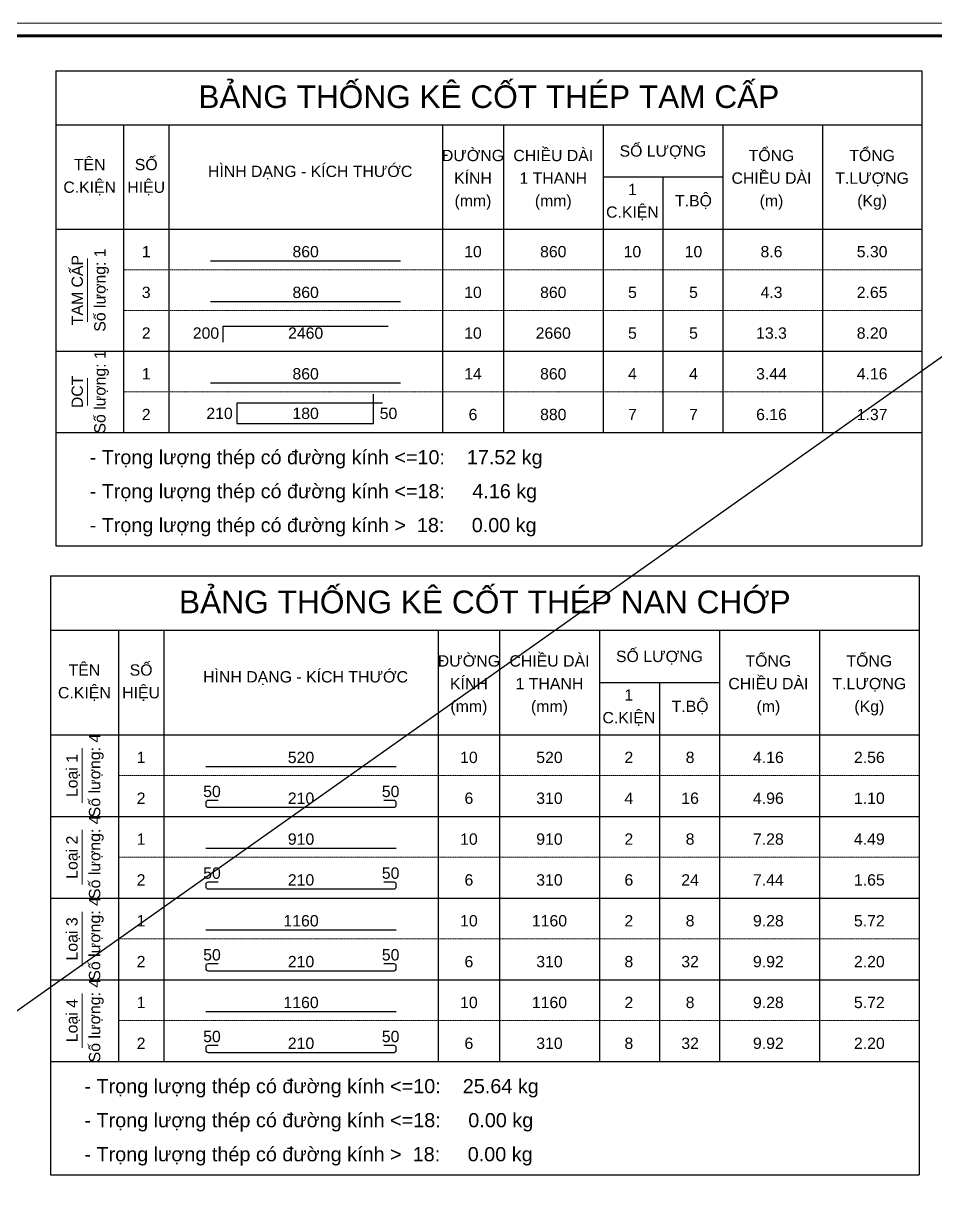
# Model space of a CAD drawing. Header units: millimetres. Extents: x -178395 to 493851, y -561170 to -280028.
# Drawn here: x 428086 to 438175, y -463503 to -450665 of the extents above; entities that cross this region are included whole.
import ezdxf
from ezdxf.enums import TextEntityAlignment as Align

# ---------------------------------------------------------------- set-up
doc = ezdxf.new("R2010")
doc.units = ezdxf.units.MM
doc.header["$MEASUREMENT"] = 0
doc.linetypes.add('HIDDEN', pattern=[0.375, 0.25, -0.125])
doc.layers.get('Defpoints').update_dxf_attribs({"color": 1})
doc.layers.add('KCS_Plotter', color=11, linetype='Continuous', plot=False)
for name, color, linetype, lineweight in [('Khungten_LCDI', 7, 'Continuous', 5), ('LC MANH DUT', 35, 'HIDDEN', 5), ('LC Net dam 1', 30, 'Continuous', 30), ('LC Net thay', 63, 'Continuous', 25), ('LC Text1', 3, 'Continuous', 20)]:
    doc.layers.add(name, color=color, linetype=linetype, lineweight=lineweight)
doc.styles.add('Hoa', font='micross_0.ttf')
doc.styles.add('Khungten', font='VHAVAN.TTF', dxfattribs={"width": 0.9, "height": 5000})
doc.styles.add('LC 1', font='VHAVANB.TTF')
doc.styles.add('Thuong', font='micross_0.ttf')
doc.styles.add('Title', font='VHBLACK.TTF', dxfattribs={"width": 0.8})

# ---------------------------------------------------------------- blocks, each defined once
blk = doc.blocks.new('lcdi fix')
at = {"layer": 'Defpoints', "lineweight": 0}
blk.add_lwpolyline([(-1200, -14850), (-1200, 14850), (40800, 14850), (40800, -14850)], close=True, dxfattribs=at)
at = {"layer": 'Khungten_LCDI', "color": 5, "lineweight": 60}
blk.add_lwpolyline([(0, -14650), (0, 14650), (40600, 14650), (40600, -14650)], close=True, dxfattribs=at)
at = {"color": 7, "style": 'Khungten', "width": 0.8}
for tag, p in [('REVISION', (39499, -10746)), ('NGAYHT', (39546, -11609))]:
    blk.add_attdef(tag, text='', height=200, dxfattribs=at).set_placement(p, align=Align.CENTER)
at = {"layer": 'LC Text1', "color": 3, "style": 'LC 1', "width": 1.834006}
for tag, p, p2 in [('TENBANVE1', (36913, -8886), (40339, -8886)), ('TENBANVE2', (36913, -9562), (40339, -9562))]:
    blk.add_attdef(tag, text='', height=250, dxfattribs=at).set_placement(p, p2, align=Align.FIT)
at = {"layer": 'LC Text1', "style": 'Title', "width": 0.7}
blk.add_attdef('SOBANVE', text='', height=250, dxfattribs=at).set_placement((39562, -13896), align=Align.CENTER)

msp = doc.modelspace()

# ---------------------------------------------------------------- linework, layer by layer
at = {"layer": 'KCS_Plotter', "ltscale": 250}
msp.add_line((414051, -471455.4), (443451, -450665.4), dxfattribs=at)
at = {"layer": 'LC MANH DUT'}
for p, q in [((429196, -453389.8), (438021, -453389.8)), ((429196, -453839.8), (438021, -453839.8)), ((429196, -454289.8), (438021, -454289.8)), ((429196, -454739.8), (438021, -454739.8)), ((429196, -455189.8), (438021, -455189.8)), ((429138.6, -458979.8), (437991.8, -458979.8)), ((429138.6, -459431.2), (437991.8, -459431.2)), ((429138.6, -459882.7), (437991.8, -459882.7)), ((429138.6, -460334.1), (437991.8, -460334.1)), ((429138.6, -460785.6), (437991.8, -460785.6)), ((429138.6, -461237), (437991.8, -461237)), ((429138.6, -461688.4), (437991.8, -461688.4)), ((429138.6, -462139.9), (437991.8, -462139.9))]:
    msp.add_line(p, q, dxfattribs=at)
at = {"layer": 'LC Net dam 1'}
for points in [[(430158.5, -453289.8), (432258.5, -453289.8)], [(430158.5, -453739.8), (432258.5, -453739.8)], [(430296, -454189.8), (430296, -454014.8), (432121, -454014.8)], [(430158.5, -454639.8), (432258.5, -454639.8)], [(432058.5, -454864.8), (430446, -454864.8), (430446, -455089.8), (431958.5, -455089.8), (431958.5, -454764.8)], [(430104.2, -458879.5), (432210.9, -458879.5)], [(430104.2, -459782.4), (432210.9, -459782.4)], [(430104.2, -460685.2), (432210.9, -460685.2)], [(430104.2, -461588.1), (432210.9, -461588.1)]]:
    msp.add_lwpolyline(points, dxfattribs=at)
for points in [[(430242.1, -459255.7), (430129.2, -459255.7, 0.4142136), (430104.2, -459280.8), (430104.2, -459305.8, 0.4142136), (430129.2, -459330.9), (432185.8, -459330.9, 0.4142136), (432210.9, -459305.8), (432210.9, -459280.8, 0.4142136), (432185.8, -459255.7), (432072.9, -459255.7)], [(430242.1, -460158.6), (430129.2, -460158.6, 0.4142136), (430104.2, -460183.6), (430104.2, -460208.7, 0.4142136), (430129.2, -460233.8), (432185.8, -460233.8, 0.4142136), (432210.9, -460208.7), (432210.9, -460183.6, 0.4142136), (432185.8, -460158.6), (432072.9, -460158.6)], [(430242.1, -461061.4), (430129.2, -461061.4, 0.4142136), (430104.2, -461086.5), (430104.2, -461111.6, 0.4142136), (430129.2, -461136.7), (432185.8, -461136.7, 0.4142136), (432210.9, -461111.6), (432210.9, -461086.5, 0.4142136), (432185.8, -461061.4), (432072.9, -461061.4)], [(430242.1, -461964.3), (430129.2, -461964.3, 0.4142136), (430104.2, -461989.4), (430104.2, -462014.5, 0.4142136), (430129.2, -462039.6), (432185.8, -462039.6, 0.4142136), (432210.9, -462014.5), (432210.9, -461989.4, 0.4142136), (432185.8, -461964.3), (432072.9, -461964.3)]]:
    msp.add_lwpolyline(points, format="xyb", dxfattribs=at)
at = {"layer": 'LC Net thay'}
for p, q in [((428446, -451189.8), (438021, -451189.8)), ((428446, -451189.8), (428446, -456439.8)), ((438021, -451189.8), (438021, -456439.8)), ((428446, -451789.8), (438021, -451789.8)), ((429196, -451789.8), (429196, -455189.8)), ((429696, -451789.8), (429696, -455189.8)), ((432721, -451789.8), (432721, -455189.8)), ((433396, -451789.8), (433396, -455189.8)), ((434496, -451789.8), (434496, -455189.8)), ((435821, -451789.8), (435821, -455189.8)), ((436921, -451789.8), (436921, -455189.8)), ((434496, -452364.8), (435821, -452364.8)), ((435158.5, -452364.8), (435158.5, -455189.8)), ((428446, -452939.8), (438021, -452939.8)), ((428446, -454289.8), (438021, -454289.8)), ((428446, -455189.8), (438021, -455189.8)), ((428446, -455189.8), (438021, -455189.8)), ((428446, -456439.8), (438021, -456439.8)), ((428386.2, -456772.8), (437991.8, -456772.8)), ((428386.2, -456772.8), (428386.2, -463393.9)), ((437991.8, -456772.8), (437991.8, -463393.9)), ((428386.2, -457374.7), (437991.8, -457374.7)), ((429138.6, -457374.7), (429138.6, -462139.9)), ((429640.2, -457374.7), (429640.2, -462139.9)), ((432674.9, -457374.7), (432674.9, -462139.9)), ((433352, -457374.7), (433352, -462139.9)), ((434455.5, -457374.7), (434455.5, -462139.9)), ((435784.8, -457374.7), (435784.8, -462139.9)), ((436888.3, -457374.7), (436888.3, -462139.9)), ((434455.5, -457951.5), (435784.8, -457951.5)), ((435120.2, -457951.5), (435120.2, -462139.9)), ((428386.2, -458528.4), (437991.8, -458528.4)), ((428386.2, -459431.2), (437991.8, -459431.2)), ((428386.2, -460334.1), (437991.8, -460334.1)), ((428386.2, -461237), (437991.8, -461237)), ((428386.2, -462139.9), (437991.8, -462139.9)), ((428386.2, -462139.9), (437991.8, -462139.9)), ((428386.2, -463393.9), (437991.8, -463393.9))]:
    msp.add_line(p, q, dxfattribs=at)
at = {"layer": 'LC Text1'}
for p, q in [((428796, -453964.8), (428796, -453264.8)), ((428796, -454889.8), (428796, -454589.8)), ((428737.3, -459280.8), (428737.3, -458678.8)), ((428737.3, -460183.6), (428737.3, -459581.7)), ((428737.3, -461086.5), (428737.3, -460484.6)), ((428737.3, -461989.4), (428737.3, -461387.5))]:
    msp.add_line(p, q, dxfattribs=at)

# ---------------------------------------------------------------- block references
at = {"layer": 'LC Net thay', "xscale": 0.7, "yscale": 0.7, "zscale": 0.7}
msp.add_blockref('lcdi fix', (414891, -461060.4), dxfattribs=at)

# ---------------------------------------------------------------- texts
at = {"layer": 'LC Text1', "color": 4, "style": 'Hoa'}
for s, height, p in [('BẢNG THỐNG KÊ CỐT THÉP TAM CẤP', 250, (433233.5, -451602.3)), ('BẢNG THỐNG KÊ CỐT THÉP NAN CHỚP', 250.8, (433189, -457186.6))]:
    msp.add_text(s, height=height, dxfattribs=at).set_placement(p, align=Align.CENTER)
at = {"layer": 'LC Text1'}
for s, height, style, p in [('SỐ LƯỢNG', 125, 'Hoa', (435158.5, -452139.8)), ('TÊN', 125, 'Hoa', (428821, -452289.8)), ('SỐ', 125, 'Hoa', (429446, -452289.8)), ('ĐƯỜNG', 125, 'Hoa', (433058.5, -452189.8)), ('CHIỀU DÀI', 125, 'Hoa', (433946, -452189.8)), ('TỔNG', 125, 'Hoa', (436358.5, -452189.8)), ('TỔNG', 125, 'Hoa', (437471, -452189.8)), ('HÌNH DẠNG - KÍCH THƯỚC', 125, 'Hoa', (431258.5, -452364.8)), ('C.KIỆN', 125, 'Hoa', (428821, -452539.8)), ('HIỆU', 125, 'Hoa', (429446, -452539.8)), ('KÍNH', 125, 'Hoa', (433058.5, -452439.8)), ('1 THANH', 125, 'Hoa', (433946, -452439.8)), ('CHIỀU DÀI', 125, 'Hoa', (436358.5, -452439.8)), ('T.LƯỢNG', 125, 'Hoa', (437471, -452439.8)), ('1', 125, 'Hoa', (434821, -452564.8)), ('(mm)', 125, 'Thuong', (433058.5, -452689.8)), ('(mm)', 125, 'Thuong', (433946, -452689.8)), ('T.BỘ', 125, 'Hoa', (435496, -452689.8)), ('(m)', 125, 'Thuong', (436358.5, -452689.8)), ('(Kg)', 125, 'Thuong', (437471, -452689.8)), ('C.KIỆN', 125, 'Hoa', (434821, -452814.8)), ('ĐƯỜNG', 125.4, 'Hoa', (433013.4, -457776)), ('CHIỀU DÀI', 125.4, 'Hoa', (433903.8, -457776)), ('SỐ LƯỢNG', 125.4, 'Hoa', (435120.2, -457725.8)), ('TỔNG', 125.4, 'Hoa', (436324, -457776)), ('TỔNG', 125.4, 'Hoa', (437440.1, -457776)), ('TÊN', 125.4, 'Hoa', (428762.4, -457876.3)), ('SỐ', 125.4, 'Hoa', (429389.4, -457876.3)), ('HÌNH DẠNG - KÍCH THƯỚC', 125.4, 'Hoa', (431207.7, -457951.5)), ('KÍNH', 125.4, 'Hoa', (433013.4, -458026.8)), ('1 THANH', 125.4, 'Hoa', (433903.8, -458026.8)), ('CHIỀU DÀI', 125.4, 'Hoa', (436324, -458026.8)), ('T.LƯỢNG', 125.4, 'Hoa', (437440.1, -458026.8)), ('C.KIỆN', 125.4, 'Hoa', (428762.4, -458127.1)), ('HIỆU', 125.4, 'Hoa', (429389.4, -458127.1)), ('1', 125.4, 'Hoa', (434781.6, -458152.2)), ('(mm)', 125.4, 'Thuong', (433013.4, -458277.6)), ('(mm)', 125.4, 'Thuong', (433903.8, -458277.6)), ('T.BỘ', 125.4, 'Hoa', (435458.7, -458277.6)), ('(m)', 125.4, 'Thuong', (436324, -458277.6)), ('(Kg)', 125.4, 'Thuong', (437440.1, -458277.6)), ('C.KIỆN', 125.4, 'Hoa', (434781.6, -458403))]:
    msp.add_text(s, height=height, dxfattribs=dict(at, style=style)).set_placement(p, align=Align.CENTER)
at = {"layer": 'LC Text1', "style": 'Hoa'}
for s, height, p in [('Số lượng: 1', 125, (428996, -453614.8)), ('TAM CẤP', 125, (428746, -453614.8)), ('Số lượng: 1', 125, (428996, -454739.8)), ('DCT', 125, (428746, -454739.8)), ('Số lượng: 4', 125.4, (428937.9, -458979.8)), ('Loại 1', 125.4, (428687.1, -458979.8)), ('Số lượng: 4', 125.4, (428937.9, -459882.7)), ('Loại 2', 125.4, (428687.1, -459882.7)), ('Số lượng: 4', 125.4, (428937.9, -460785.6)), ('Loại 3', 125.4, (428687.1, -460785.6)), ('Số lượng: 4', 125.4, (428937.9, -461688.4)), ('Loại 4', 125.4, (428687.1, -461688.4))]:
    msp.add_text(s, height=height, rotation=90.00021, dxfattribs=at).set_placement(p, align=Align.CENTER)
for s, height, p in [('1', 125, (429446, -453289.8)), ('860', 125, (431208.5, -453289.8)), ('10', 125, (433058.5, -453289.8)), ('860', 125, (433946, -453289.8)), ('10', 125, (434821, -453289.8)), ('10', 125, (435496, -453289.8)), ('8.6', 125, (436358.5, -453289.8)), ('5.30', 125, (437471, -453289.8)), ('3', 125, (429446, -453739.8)), ('860', 125, (431208.5, -453739.8)), ('10', 125, (433058.5, -453739.8)), ('860', 125, (433946, -453739.8)), ('5', 125, (434821, -453739.8)), ('5', 125, (435496, -453739.8)), ('4.3', 125, (436358.5, -453739.8)), ('2.65', 125, (437471, -453739.8)), ('2', 125, (429446, -454189.8)), ('2460', 125, (431208.5, -454189.8)), ('10', 125, (433058.5, -454189.8)), ('1', 125, (429446, -454639.8)), ('860', 125, (431208.5, -454639.8)), ('14', 125, (433058.5, -454639.8)), ('860', 125, (433946, -454639.8)), ('4', 125, (434821, -454639.8)), ('4', 125, (435496, -454639.8)), ('3.44', 125, (436358.5, -454639.8)), ('4.16', 125, (437471, -454639.8)), ('2', 125, (429446, -455089.8)), ('180', 125, (431208.5, -455077.3)), ('6', 125, (433058.5, -455089.8)), ('1', 125.4, (429389.4, -458879.5)), ('520', 125.4, (431157.5, -458879.5)), ('10', 125.4, (433013.4, -458879.5)), ('520', 125.4, (433903.8, -458879.5)), ('2', 125.4, (434781.6, -458879.5)), ('8', 125.4, (435458.7, -458879.5)), ('4.16', 125.4, (436324, -458879.5)), ('2.56', 125.4, (437440.1, -458879.5)), ('2', 125.4, (429389.4, -459330.9)), ('50', 125.4, (430173.1, -459255.7)), ('210', 125.4, (431157.5, -459330.9)), ('50', 125.4, (432148.2, -459255.7)), ('6', 125.4, (433013.4, -459330.9)), ('1', 125.4, (429389.4, -459782.4)), ('910', 125.4, (431157.5, -459782.4)), ('10', 125.4, (433013.4, -459782.4)), ('910', 125.4, (433903.8, -459782.4)), ('2', 125.4, (434781.6, -459782.4)), ('8', 125.4, (435458.7, -459782.4)), ('7.28', 125.4, (436324, -459782.4)), ('4.49', 125.4, (437440.1, -459782.4)), ('2', 125.4, (429389.4, -460233.8)), ('50', 125.4, (430173.1, -460158.6)), ('210', 125.4, (431157.5, -460233.8)), ('50', 125.4, (432148.2, -460158.6)), ('6', 125.4, (433013.4, -460233.8)), ('1', 125.4, (429389.4, -460685.2)), ('1160', 125.4, (431157.5, -460685.2)), ('10', 125.4, (433013.4, -460685.2)), ('1160', 125.4, (433903.8, -460685.2)), ('2', 125.4, (434781.6, -460685.2)), ('8', 125.4, (435458.7, -460685.2)), ('9.28', 125.4, (436324, -460685.2)), ('5.72', 125.4, (437440.1, -460685.2)), ('2', 125.4, (429389.4, -461136.7)), ('50', 125.4, (430173.1, -461061.4)), ('210', 125.4, (431157.5, -461136.7)), ('50', 125.4, (432148.2, -461061.4)), ('6', 125.4, (433013.4, -461136.7)), ('1', 125.4, (429389.4, -461588.1)), ('1160', 125.4, (431157.5, -461588.1)), ('10', 125.4, (433013.4, -461588.1)), ('1160', 125.4, (433903.8, -461588.1)), ('2', 125.4, (434781.6, -461588.1)), ('8', 125.4, (435458.7, -461588.1)), ('9.28', 125.4, (436324, -461588.1)), ('5.72', 125.4, (437440.1, -461588.1)), ('2', 125.4, (429389.4, -462039.6)), ('50', 125.4, (430173.1, -461964.3)), ('210', 125.4, (431157.5, -462039.6)), ('50', 125.4, (432148.2, -461964.3)), ('6', 125.4, (433013.4, -462039.6))]:
    msp.add_text(s, height=height, dxfattribs=at).set_placement(p, align=Align.BOTTOM_CENTER)
for s, p in [('200', (430252.3, -454189.8)), ('210', (430402.3, -455077.3))]:
    msp.add_text(s, height=125, dxfattribs=at).set_placement(p, align=Align.BOTTOM_RIGHT)
at = {"layer": 'LC Text1', "color": 7, "style": 'Hoa'}
for s, height, p in [('2660', 125, (433946, -454189.8)), ('5', 125, (434821, -454189.8)), ('5', 125, (435496, -454189.8)), ('13.3', 125, (436358.5, -454189.8)), ('8.20', 125, (437471, -454189.8)), ('880', 125, (433946, -455089.8)), ('7', 125, (434821, -455089.8)), ('7', 125, (435496, -455089.8)), ('6.16', 125, (436358.5, -455089.8)), ('1.37', 125, (437471, -455089.8)), ('310', 125.4, (433903.8, -459330.9)), ('4', 125.4, (434781.6, -459330.9)), ('16', 125.4, (435458.7, -459330.9)), ('4.96', 125.4, (436324, -459330.9)), ('1.10', 125.4, (437440.1, -459330.9)), ('310', 125.4, (433903.8, -460233.8)), ('6', 125.4, (434781.6, -460233.8)), ('24', 125.4, (435458.7, -460233.8)), ('7.44', 125.4, (436324, -460233.8)), ('1.65', 125.4, (437440.1, -460233.8)), ('310', 125.4, (433903.8, -461136.7)), ('8', 125.4, (434781.6, -461136.7)), ('32', 125.4, (435458.7, -461136.7)), ('9.92', 125.4, (436324, -461136.7)), ('2.20', 125.4, (437440.1, -461136.7)), ('310', 125.4, (433903.8, -462039.6)), ('8', 125.4, (434781.6, -462039.6)), ('32', 125.4, (435458.7, -462039.6)), ('9.92', 125.4, (436324, -462039.6)), ('2.20', 125.4, (437440.1, -462039.6))]:
    msp.add_text(s, height=height, dxfattribs=at).set_placement(p, align=Align.BOTTOM_CENTER)
at = {"layer": 'LC Text1', "style": 'Hoa'}
msp.add_text('50', height=125, dxfattribs=at).set_placement((432027.3, -455077.3), align=Align.BOTTOM_LEFT)
for s, height, p in [('- Trọng lượng thép có đường kính <=10:    17.52 kg', 156.25, (428821, -455539.8)), ('- Trọng lượng thép có đường kính <=18:     4.16 kg', 156.25, (428821, -455914.8)), ('- Trọng lượng thép có đường kính >  18:     0.00 kg', 156.25, (428821, -456289.8)), ('- Trọng lượng thép có đường kính <=10:    25.64 kg', 156.75, (428762.4, -462491)), ('- Trọng lượng thép có đường kính <=18:     0.00 kg', 156.75, (428762.4, -462867.2)), ('- Trọng lượng thép có đường kính >  18:     0.00 kg', 156.75, (428762.4, -463243.4))]:
    msp.add_text(s, height=height, dxfattribs=at).set_placement(p)

doc.saveas('drawing.dxf')
